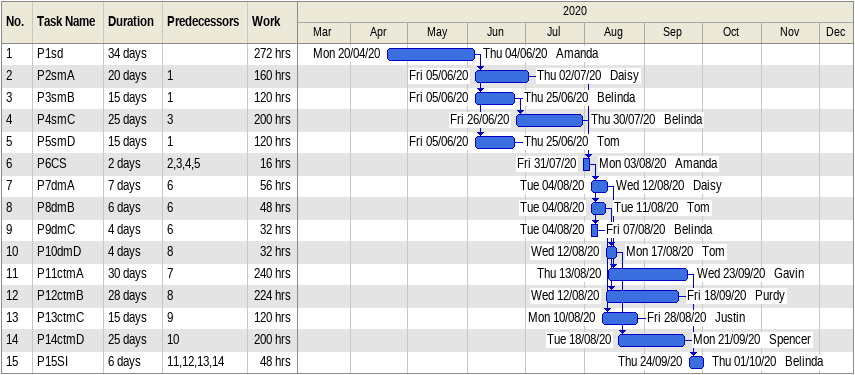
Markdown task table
| ID | Task | Duration | Start | Finish | Predecessors | Resources | Work (h) |
|---|---|---|---|---|---|---|---|
| 1 | P1sd | 34d | 2020-04-20 | 2020-06-04 |  | Amanda | 272 |
| 2 | P2smA | 20d | 2020-06-05 | 2020-07-02 | 1 | Daisy | 160 |
| 3 | P3smB | 15d | 2020-06-05 | 2020-06-25 | 1 | Belinda | 120 |
| 4 | P4smC | 25d | 2020-06-26 | 2020-07-30 | 3 | Belinda | 200 |
| 5 | P5smD | 15d | 2020-06-05 | 2020-06-25 | 1 | Tom | 120 |
| 6 | P6CS | 2d | 2020-07-31 | 2020-08-03 | 2, 3, 4, 5 | Amanda | 16 |
| 7 | P7dmA | 7d | 2020-08-04 | 2020-08-12 | 6 | Daisy | 56 |
| 8 | P8dmB | 6d | 2020-08-04 | 2020-08-11 | 6 | Tom | 48 |
| 9 | P9dmC | 4d | 2020-08-04 | 2020-08-07 | 6 | Belinda | 32 |
| 10 | P10dmD | 4d | 2020-08-12 | 2020-08-17 | 8 | Tom | 32 |
| 11 | P11ctmA | 30d | 2020-08-13 | 2020-09-23 | 7 | Gavin | 240 |
| 12 | P12ctmB | 28d | 2020-08-12 | 2020-09-18 | 8 | Purdy | 224 |
| 13 | P13ctmC | 15d | 2020-08-10 | 2020-08-28 | 9 | Justin | 120 |
| 14 | P14ctmD | 25d | 2020-08-18 | 2020-09-21 | 10 | Spencer | 200 |
| 15 | P15SI | 6d | 2020-09-24 | 2020-10-01 | 11, 12, 13, 14 | Belinda | 48 |
